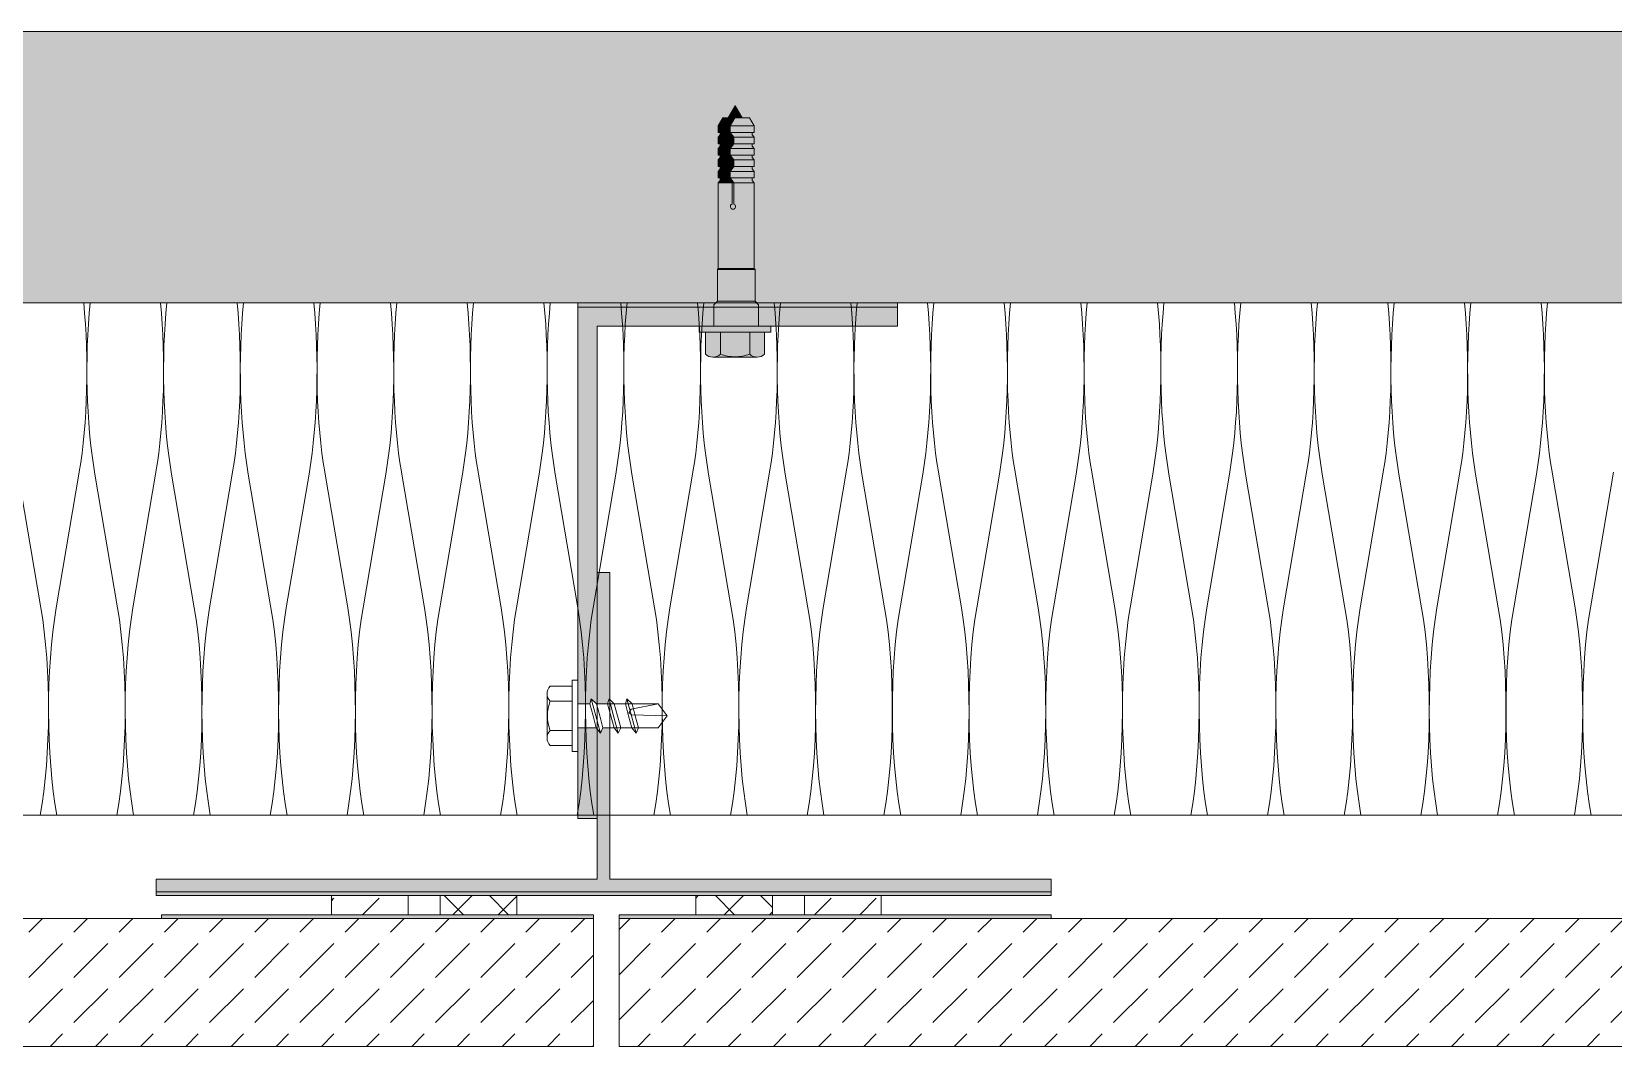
# Model space of a CAD drawing. Extents: x -106882 to -43002, y 22119 to 47619.
# Drawn here: x -65544 to -63070, y 42177 to 43765 of the extents above; entities that cross this region are included whole.
import ezdxf

# ---------------------------------------------------------------- set-up
doc = ezdxf.new("R2010")
doc.units = 0
doc.header["$MEASUREMENT"] = 0
for name, color, linetype, lineweight, true_color in [('2D - Ogólne_Pen_No__2', 7, 'Continuous', 15, 0x7f7f7f), ('2D Drafting - General_Pen_No__141', 7, 'Continuous', 0, 0xe8e8e8), ('2D Drafting - General_Pen_No__2', 7, 'Continuous', 15, 0x7f7f7f), ('2D Drafting - General_Pen_No__5', 7, 'Continuous', 25, 0x40a5ff), ('2D Drafting - General_Pen_No__61', 7, 'Continuous', 20, 0x6a6a6a), ('2D Drafting - General_Pen_No__81', 7, 'Continuous', 20, 0x6a6a6a)]:
    doc.layers.add(name, color=color, linetype=linetype, lineweight=lineweight, true_color=true_color)
doc.layers.add('2D Drafting - General_Pen_No__101', color=8, linetype='Continuous', lineweight=13)
doc.layers.add('2D Drafting - General_Pen_No__121', color=255, linetype='Continuous', lineweight=0)
pattern_1 = [(45, (0, 0), (-70.71068, 70.71068), [75, -25]), (45, (7e-15, 70.71), (-70.71068, 70.71068), [75, -25])]
pattern_2 = [(45, (0, 0), (-35.35534, 35.35534), []), (135, (0, 0), (35.35534, 35.35534), [])]

# ---------------------------------------------------------------- blocks, each defined once
blk = doc.blocks.new('*X6')
at = {"layer": '2D Drafting - General_Pen_No__61', "linetype": 'Continuous'}
for p, q in [((-65565.8, 43075.7), (-65529.8, 42863.4)), ((-65469.8, 43075.7), (-65505.8, 42863.4)), ((-65445.8, 43075.7), (-65409.8, 42863.4)), ((-65349.8, 43075.7), (-65385.8, 42863.4)), ((-65325.8, 43075.7), (-65289.8, 42863.4)), ((-65229.8, 43075.7), (-65265.8, 42863.4)), ((-65205.8, 43075.7), (-65169.8, 42863.4)), ((-65109.8, 43075.7), (-65145.8, 42863.4)), ((-65085.8, 43075.7), (-65049.8, 42863.4)), ((-64989.8, 43075.7), (-65025.8, 42863.4)), ((-64965.8, 43075.7), (-64929.8, 42863.4)), ((-64869.8, 43075.7), (-64905.8, 42863.4)), ((-64845.8, 43075.7), (-64809.8, 42863.4)), ((-64749.8, 43075.7), (-64785.8, 42863.4)), ((-64725.8, 43075.7), (-64689.8, 42863.4)), ((-64629.8, 43075.7), (-64665.8, 42863.4)), ((-64605.8, 43075.7), (-64569.8, 42863.4)), ((-64509.8, 43075.7), (-64545.8, 42863.4)), ((-64485.8, 43075.7), (-64449.8, 42863.4)), ((-64389.8, 43075.7), (-64425.8, 42863.4)), ((-64365.8, 43075.7), (-64329.8, 42863.4)), ((-64269.8, 43075.7), (-64305.8, 42863.4)), ((-64245.8, 43075.7), (-64209.8, 42863.4)), ((-64149.8, 43075.7), (-64185.8, 42863.4)), ((-64125.8, 43075.7), (-64089.8, 42863.4)), ((-64029.8, 43075.7), (-64065.8, 42863.4)), ((-64005.8, 43075.7), (-63969.8, 42863.4)), ((-63909.8, 43075.7), (-63945.8, 42863.4)), ((-63885.8, 43075.7), (-63849.8, 42863.4)), ((-63789.8, 43075.7), (-63825.8, 42863.4)), ((-63765.8, 43075.7), (-63729.8, 42863.4)), ((-63669.8, 43075.7), (-63705.8, 42863.4)), ((-63645.8, 43075.7), (-63609.8, 42863.4)), ((-63549.8, 43075.7), (-63585.8, 42863.4)), ((-63525.8, 43075.7), (-63489.8, 42863.4)), ((-63429.8, 43075.7), (-63465.8, 42863.4)), ((-63405.8, 43075.7), (-63369.8, 42863.4)), ((-63309.8, 43075.7), (-63345.8, 42863.4)), ((-63285.8, 43075.7), (-63249.8, 42863.4)), ((-63189.8, 43075.7), (-63225.8, 42863.4)), ((-63165.8, 43075.7), (-63129.8, 42863.4)), ((-63069.8, 43075.7), (-63105.8, 42863.4))]:
    blk.add_line(p, q, dxfattribs=at)
for centre, start_param, end_param in [((-65517.8, 43235), 4.068888, 5.121655), ((-65397.8, 43235), 1.16153, 2.214297), ((-65397.8, 43235), 4.068888, 5.121655), ((-65277.8, 43235), 1.16153, 2.214297), ((-65277.8, 43235), 4.068888, 5.121655), ((-65157.8, 43235), 1.16153, 2.214297), ((-65157.8, 43235), 4.068888, 5.121655), ((-65037.8, 43235), 1.16153, 2.214297), ((-65037.8, 43235), 4.068888, 5.121655), ((-64917.8, 43235), 1.16153, 2.214297), ((-64917.8, 43235), 4.068888, 5.121655), ((-64797.8, 43235), 1.16153, 2.214297), ((-64797.8, 43235), 4.068888, 5.121655), ((-64677.8, 43235), 1.16153, 2.214297), ((-64677.8, 43235), 4.068888, 5.121655), ((-64557.8, 43235), 1.16153, 2.214297), ((-64557.8, 43235), 4.068888, 5.121655), ((-64437.8, 43235), 1.16153, 2.214297), ((-64437.8, 43235), 4.068888, 5.121655), ((-64317.8, 43235), 1.16153, 2.214297), ((-64317.8, 43235), 4.068888, 5.121655), ((-64197.8, 43235), 1.16153, 2.214297), ((-64197.8, 43235), 4.068888, 5.121655), ((-64077.8, 43235), 1.16153, 2.214297), ((-64077.8, 43235), 4.068888, 5.121655), ((-63957.8, 43235), 1.16153, 2.214297), ((-63957.8, 43235), 4.068888, 5.121655), ((-63837.8, 43235), 1.16153, 2.214297), ((-63837.8, 43235), 4.068888, 5.121655), ((-63717.8, 43235), 1.16153, 2.214297), ((-63717.8, 43235), 4.068888, 5.121655), ((-63597.8, 43235), 1.16153, 2.214297), ((-63597.8, 43235), 4.068888, 5.121655), ((-63477.8, 43235), 1.16153, 2.214297), ((-63477.8, 43235), 4.068888, 5.121655), ((-63357.8, 43235), 1.16153, 2.214297), ((-63357.8, 43235), 4.068888, 5.121655), ((-63237.8, 43235), 1.16153, 2.214297), ((-63237.8, 43235), 4.068888, 5.121655), ((-63117.8, 43235), 1.16153, 2.214297), ((-65577.8, 42704.2), 4.039533, 5.35589), ((-65457.8, 42704.2), 0.927295, 2.243652), ((-65457.8, 42704.2), 4.039533, 5.35589), ((-65337.8, 42704.2), 0.927295, 2.243652), ((-65337.8, 42704.2), 4.039533, 5.35589), ((-65217.8, 42704.2), 0.927295, 2.243652), ((-65217.8, 42704.2), 4.039533, 5.35589), ((-65097.8, 42704.2), 0.927295, 2.243652), ((-65097.8, 42704.2), 4.039533, 5.35589), ((-64977.8, 42704.2), 0.927295, 2.243652), ((-64977.8, 42704.2), 4.039533, 5.35589), ((-64857.8, 42704.2), 0.927295, 2.243652), ((-64857.8, 42704.2), 4.039533, 5.35589), ((-64737.8, 42704.2), 0.927295, 2.243652), ((-64737.8, 42704.2), 4.039533, 5.35589), ((-64617.8, 42704.2), 0.927295, 2.243652), ((-64617.8, 42704.2), 4.039533, 5.35589), ((-64497.8, 42704.2), 0.927295, 2.243652), ((-64497.8, 42704.2), 4.039533, 5.35589), ((-64377.8, 42704.2), 0.927295, 2.243652), ((-64377.8, 42704.2), 4.039533, 5.35589), ((-64257.8, 42704.2), 0.927295, 2.243652), ((-64257.8, 42704.2), 4.039533, 5.35589), ((-64137.8, 42704.2), 0.927295, 2.243652), ((-64137.8, 42704.2), 4.039533, 5.35589), ((-64017.8, 42704.2), 0.927295, 2.243652), ((-64017.8, 42704.2), 4.039533, 5.35589), ((-63897.8, 42704.2), 0.927295, 2.243652), ((-63897.8, 42704.2), 4.039533, 5.35589), ((-63777.8, 42704.2), 0.927295, 2.243652), ((-63777.8, 42704.2), 4.039533, 5.35589), ((-63657.8, 42704.2), 0.927295, 2.243652), ((-63657.8, 42704.2), 4.039533, 5.35589), ((-63537.8, 42704.2), 0.927295, 2.243652), ((-63537.8, 42704.2), 4.039533, 5.35589), ((-63417.8, 42704.2), 0.927295, 2.243652), ((-63417.8, 42704.2), 4.039533, 5.35589), ((-63297.8, 42704.2), 0.927295, 2.243652), ((-63297.8, 42704.2), 4.039533, 5.35589), ((-63177.8, 42704.2), 0.927295, 2.243652), ((-63177.8, 42704.2), 4.039533, 5.35589), ((-63057.8, 42704.2), 0.927295, 2.243652)]:
    blk.add_ellipse(centre, major_axis=(0, 265.4), ratio=0.226067, start_param=start_param, end_param=end_param, dxfattribs=at)
blk = doc.blocks.new('Fill_3')
at = {"layer": '2D Drafting - General_Pen_No__2', "linetype": 'Continuous'}
for p, q in [((-55487, 43340.6), (-72519, 43340.6)), ((-72519, 42538.8), (-55487, 42538.8))]:
    blk.add_line(p, q, dxfattribs=at)
at = {"layer": '2D Drafting - General_Pen_No__61', "linetype": 'Continuous'}
blk.add_blockref('*X6', (0, 0), dxfattribs=at)

msp = doc.modelspace()

# ---------------------------------------------------------------- hatches: boundary and pattern name
at = {"layer": '2D Drafting - General_Pen_No__101', "linetype": 'Continuous'}
for points in [[(-65349.54, 42418.76), (-65349.54, 42412.97), (-63949.54, 42412.97), (-63949.54, 42418.76)], [(-65341.23, 42377.18), (-64665.38, 42377.18), (-64665.38, 42382.97), (-65341.23, 42382.97)], [(-64625.38, 42377.18), (-63949.54, 42377.18), (-63949.54, 42382.97), (-64625.38, 42382.97)]]:
    msp.add_hatch(color=256, dxfattribs=at).paths.add_polyline_path(points, flags=0)
at = {"layer": '2D Drafting - General_Pen_No__121', "linetype": 'Continuous'}
for points in [[(-64443.78, 43648.36), (-64432.97, 43629.63), (-64454.59, 43629.63)], [(-64447.15, 43629.63), (-64454.3, 43617.25), (-64470.21, 43617.25), (-64463.06, 43629.63)], [(-64444.2, 43629.63), (-64451.34, 43617.25), (-64454.3, 43617.25), (-64447.15, 43629.63)], [(-64421.01, 43629.63), (-64413.86, 43617.25), (-64451.34, 43617.25), (-64444.2, 43629.63)], [(-64454.3, 43606.89), (-64470.21, 43606.89), (-64470.21, 43617.25), (-64454.3, 43617.25)], [(-64467.25, 43606.89), (-64454.3, 43606.89), (-64448.56, 43599.45), (-64470.21, 43599.45), (-64467.25, 43603.2)], [(-64470.21, 43599.45), (-64448.56, 43599.45), (-64448.56, 43589.1), (-64470.21, 43589.1)], [(-64454.3, 43606.89), (-64454.3, 43617.25), (-64451.34, 43617.25), (-64451.34, 43606.89)], [(-64448.56, 43599.45), (-64454.3, 43606.89), (-64451.34, 43606.89), (-64445.6, 43599.45)], [(-64413.86, 43606.89), (-64451.34, 43606.89), (-64451.34, 43617.25), (-64413.86, 43617.25)], [(-64416.82, 43606.89), (-64416.82, 43603.2), (-64413.86, 43599.45), (-64445.6, 43599.45), (-64451.34, 43606.89)], [(-64448.56, 43589.1), (-64448.56, 43599.45), (-64445.6, 43599.45), (-64445.6, 43589.1)], [(-64413.86, 43599.45), (-64413.86, 43589.1), (-64445.6, 43589.1), (-64445.6, 43599.45)], [(-64467.25, 43589.1), (-64448.56, 43589.1), (-64454.3, 43581.66), (-64470.21, 43581.66), (-64467.25, 43585.4)], [(-64470.21, 43581.66), (-64454.3, 43581.66), (-64454.3, 43571.3), (-64470.21, 43571.3)], [(-64445.6, 43589.1), (-64451.34, 43581.66), (-64454.3, 43581.66), (-64448.56, 43589.1)], [(-64451.34, 43581.66), (-64451.34, 43571.3), (-64454.3, 43571.3), (-64454.3, 43581.66)], [(-64416.82, 43589.1), (-64416.82, 43585.4), (-64413.86, 43581.66), (-64451.34, 43581.66), (-64445.6, 43589.1)], [(-64413.86, 43581.66), (-64413.86, 43571.3), (-64451.34, 43571.3), (-64451.34, 43581.66)], [(-64448.56, 43563.86), (-64470.21, 43563.86), (-64467.25, 43567.6), (-64467.25, 43571.3), (-64454.3, 43571.3)], [(-64470.21, 43563.86), (-64448.56, 43563.86), (-64448.56, 43553.5), (-64470.21, 43553.5)], [(-64467.25, 43553.5), (-64448.56, 43553.5), (-64454.3, 43546.06), (-64470.21, 43546.06), (-64467.25, 43549.81)], [(-64451.34, 43571.3), (-64445.6, 43563.86), (-64448.56, 43563.86), (-64454.3, 43571.3)], [(-64445.6, 43553.5), (-64451.34, 43546.06), (-64454.3, 43546.06), (-64448.56, 43553.5)], [(-64416.82, 43571.3), (-64416.82, 43567.6), (-64413.86, 43563.86), (-64445.6, 43563.86), (-64451.34, 43571.3)], [(-64416.82, 43553.5), (-64416.82, 43549.81), (-64413.86, 43546.06), (-64451.34, 43546.06), (-64445.6, 43553.5)], [(-64448.56, 43553.5), (-64448.56, 43563.86), (-64445.6, 43563.86), (-64445.6, 43553.5)], [(-64413.86, 43553.5), (-64445.6, 43553.5), (-64445.6, 43563.86), (-64413.86, 43563.86)], [(-64470.21, 43546.06), (-64454.3, 43546.06), (-64454.3, 43535.71), (-64470.21, 43535.71)], [(-64467.25, 43535.71), (-64454.3, 43535.71), (-64448.56, 43528.27), (-64470.21, 43528.27), (-64467.25, 43532.01)], [(-64413.86, 43393.85), (-64470.21, 43393.85), (-64470.21, 43528.27), (-64448.56, 43528.27), (-64448.56, 43494.96, 5.4750432), (-64445.6, 43494.96), (-64445.6, 43528.27), (-64413.86, 43528.27)], [(-64454.3, 43535.71), (-64454.3, 43546.06), (-64451.34, 43546.06), (-64451.34, 43535.71)], [(-64448.56, 43528.27), (-64454.3, 43535.71), (-64451.34, 43535.71), (-64445.6, 43528.27)], [(-64413.86, 43535.71), (-64451.34, 43535.71), (-64451.34, 43546.06), (-64413.86, 43546.06)], [(-64416.82, 43535.71), (-64416.82, 43532.01), (-64413.86, 43528.27), (-64445.6, 43528.27), (-64451.34, 43535.71)], [(-64445.6, 43528.27), (-64445.6, 43494.96, -5.4750432), (-64448.56, 43494.96), (-64448.56, 43528.27)], [(-64412.61, 43392.6), (-64471.46, 43392.6), (-64470.21, 43393.85), (-64413.86, 43393.85)], [(-64412.61, 43342.86), (-64471.46, 43342.86), (-64471.46, 43392.6), (-64412.61, 43392.6)], [(-64407.3, 43337.27), (-64476.87, 43337.27), (-64476.87, 43337.45), (-64471.46, 43342.86), (-64412.71, 43342.86), (-64407.3, 43337.45)], [(-64407.3, 43333.76), (-64440, 43333.76), (-64476.87, 43333.76), (-64476.87, 43337.27), (-64407.3, 43337.27)], [(-64407.2, 43303.76), (-64443.88, 43303.76), (-64476.87, 43303.76), (-64476.87, 43333.76), (-64440.95, 43333.76), (-64407.2, 43333.76)], [(-64407.2, 43333.76), (-64407.2, 43303.76), (-64443.88, 43303.76), (-64476.87, 43303.76), (-64476.87, 43333.76), (-64440, 43333.76)], [(-64443.88, 43303.76), (-64387.96, 43303.76), (-64387.96, 43294.44), (-64443.88, 43294.44), (-64499.8, 43294.44), (-64499.8, 43303.76)], [(-64466.79, 43294.44), (-64466.79, 43260.27, -0.4195601), (-64490.09, 43260.27), (-64490.09, 43294.44)], [(-64420.97, 43294.44), (-64420.97, 43260.27, -0.092424), (-64443.88, 43255.99, -0.092424), (-64466.79, 43260.27), (-64466.79, 43294.44), (-64443.88, 43294.44)], [(-64397.67, 43294.44), (-64397.67, 43260.27, -0.4195601), (-64420.97, 43260.27), (-64420.97, 43294.44)], [(-64443.88, 43255.99, 0.092424), (-64420.97, 43260.27, 0.201281), (-64409.32, 43255.38), (-64478.44, 43255.38, 0.201281), (-64466.79, 43260.27, 0.092424)]]:
    msp.add_hatch(color=256, dxfattribs=at).paths.add_polyline_path(points, flags=0)
at = {"layer": '2D Drafting - General_Pen_No__141', "linetype": 'Continuous'}
for points in [[(-64659.54, 42712.88), (-64659.54, 43303.76), (-64499.8, 43303.76), (-64476.87, 43303.76), (-64476.87, 43333.76), (-64689.54, 43333.76), (-64689.54, 42750.16), (-64689.54, 42712.88), (-64671, 42712.88), (-64668.81, 42721.08), (-64660.61, 42712.88)], [(-64189.54, 43333.76), (-64407.2, 43333.76), (-64407.2, 43303.76), (-64189.54, 43303.76)], [(-64659.54, 42918.76), (-64659.54, 42712.88), (-64643.16, 42712.88), (-64640.96, 42721.08), (-64639.54, 42719.65), (-64639.54, 42918.76)], [(-64659.54, 42438.76), (-65349.54, 42438.76), (-65349.54, 42418.76), (-63949.54, 42418.76), (-63949.54, 42438.76), (-64639.54, 42438.76), (-64639.54, 42675.6), (-64650.62, 42675.6), (-64654.42, 42667.4), (-64659.54, 42673.76)], [(-64689.54, 42533.76), (-64659.54, 42533.76), (-64659.54, 42673.76), (-64661.01, 42675.6), (-64689.54, 42675.6), (-64689.54, 42638.32)]]:
    msp.add_hatch(color=256, dxfattribs=at).paths.add_polyline_path(points, flags=0)
at = {"layer": '2D Drafting - General_Pen_No__2', "linetype": 'Continuous'}
h = msp.add_hatch(dxfattribs=at)
h.set_pattern_fill('Grid_5x5_Diagonal', color=256, style=0, pattern_type=2)
h.set_pattern_definition(pattern_2)
h.paths.add_polyline_path([(-64905.38, 42412.97), (-64905.38, 42382.97), (-64785.38, 42382.97), (-64785.38, 42412.97)], flags=0)
h = msp.add_hatch(dxfattribs=at)
h.set_pattern_fill('Grid_5x5_Diagonal', color=256, style=0, pattern_type=2)
h.set_pattern_definition(pattern_2)
h.paths.add_polyline_path([(-64385.38, 42412.97), (-64385.38, 42382.97), (-64505.38, 42382.97), (-64505.38, 42412.97)], flags=0)
at = {"layer": '2D Drafting - General_Pen_No__5', "linetype": 'Continuous'}
h = msp.add_hatch(dxfattribs=at)
h.set_pattern_fill('Beton', color=256, style=0, pattern_type=2)
h.set_pattern_definition(pattern_1)
h.paths.add_polyline_path([(-65075.38, 42412.97), (-65075.38, 42382.97), (-64955.38, 42382.97), (-64955.38, 42412.97)], flags=0)
h = msp.add_hatch(dxfattribs=at)
h.set_pattern_fill('Beton', color=256, style=0, pattern_type=2)
h.set_pattern_definition(pattern_1)
h.paths.add_polyline_path([(-64215.38, 42412.97), (-64215.38, 42382.97), (-64335.38, 42382.97), (-64335.38, 42412.97)], flags=0)
at = {"layer": '2D Drafting - General_Pen_No__81', "linetype": 'Continuous'}
h = msp.add_hatch(dxfattribs=at)
h.set_pattern_fill('Solid___Dashed', color=256, style=0, pattern_type=2)
h.set_pattern_definition([(45, (0, 0), (-70.71068, 70.71068), []), (45, (-35.36, 35.36), (-70.71068, 70.71068), [75, -25])])
h.paths.add_polyline_path([(-72518.98, 43340.6), (-72518.98, 43764.66), (-55487.01, 43764.66), (-55487.01, 43340.6), (-67629.31, 43340.6), (-67733.45, 43340.6), (-68283.74, 43340.6), (-68381.09, 43340.6)], flags=0)
msp.add_hatch(color=256, dxfattribs=at).paths.add_polyline_path([(-64189.54, 43333.76), (-64189.54, 43340.6), (-64689.54, 43340.6), (-64689.54, 43333.76)], flags=0)
h = msp.add_hatch(dxfattribs=at)
h.set_pattern_fill('Beton', color=256, style=0, pattern_type=2)
h.set_pattern_definition(pattern_1)
h.paths.add_polyline_path([(-70635.38, 42177.18), (-70635.38, 42377.18), (-64665.38, 42377.18), (-64665.38, 42177.18)], flags=0)
h = msp.add_hatch(dxfattribs=at)
h.set_pattern_fill('Beton', color=256, style=0, pattern_type=2)
h.set_pattern_definition(pattern_1)
h.paths.add_polyline_path([(-64625.38, 42177.18), (-64625.38, 42377.18), (-58655.38, 42377.18), (-58655.38, 42177.18)], flags=0)

# ---------------------------------------------------------------- linework, layer by layer
at = {"layer": '2D - Ogólne_Pen_No__2', "linetype": 'Continuous'}
for p, q in [((-64454.59, 43629.63), (-64443.78, 43648.36)), ((-64432.97, 43629.63), (-64443.78, 43648.36)), ((-64463.06, 43629.63), (-64470.21, 43617.25)), ((-64463.06, 43629.63), (-64421.01, 43629.63)), ((-64447.15, 43629.63), (-64454.3, 43617.25)), ((-64444.2, 43629.63), (-64451.34, 43617.25)), ((-64421.01, 43629.63), (-64413.86, 43617.25)), ((-64470.21, 43617.25), (-64413.86, 43617.25)), ((-64470.21, 43617.25), (-64470.21, 43606.89)), ((-64470.21, 43606.89), (-64413.86, 43606.89)), ((-64467.25, 43603.2), (-64470.21, 43599.45)), ((-64470.21, 43599.45), (-64413.86, 43599.45)), ((-64470.21, 43599.45), (-64470.21, 43589.1)), ((-64467.25, 43606.89), (-64467.25, 43603.2)), ((-64454.3, 43617.25), (-64454.3, 43606.89)), ((-64454.3, 43606.89), (-64448.56, 43599.45)), ((-64451.34, 43617.25), (-64451.34, 43606.89)), ((-64451.34, 43606.89), (-64445.6, 43599.45)), ((-64448.56, 43599.45), (-64448.56, 43589.1)), ((-64445.6, 43599.45), (-64445.6, 43589.1)), ((-64416.82, 43606.89), (-64416.82, 43603.2)), ((-64416.82, 43603.2), (-64413.86, 43599.45)), ((-64413.86, 43617.25), (-64413.86, 43606.89)), ((-64413.86, 43599.45), (-64413.86, 43589.1)), ((-64470.21, 43589.1), (-64413.86, 43589.1)), ((-64470.21, 43589.1), (-64467.25, 43589.1)), ((-64467.25, 43585.4), (-64470.21, 43581.66)), ((-64470.21, 43581.66), (-64413.86, 43581.66)), ((-64470.21, 43581.66), (-64470.21, 43571.3)), ((-64467.25, 43589.1), (-64467.25, 43585.4)), ((-64448.56, 43589.1), (-64454.3, 43581.66)), ((-64454.3, 43581.66), (-64454.3, 43571.3)), ((-64445.6, 43589.1), (-64451.34, 43581.66)), ((-64451.34, 43581.66), (-64451.34, 43571.3)), ((-64413.86, 43589.1), (-64416.82, 43589.1)), ((-64416.82, 43589.1), (-64416.82, 43585.4)), ((-64416.82, 43585.4), (-64413.86, 43581.66)), ((-64413.86, 43581.66), (-64413.86, 43571.3)), ((-64470.21, 43571.3), (-64413.86, 43571.3)), ((-64470.21, 43571.3), (-64467.25, 43571.3)), ((-64467.25, 43567.6), (-64470.21, 43563.86)), ((-64470.21, 43563.86), (-64413.86, 43563.86)), ((-64470.21, 43563.86), (-64470.21, 43553.5)), ((-64470.21, 43553.5), (-64413.86, 43553.5)), ((-64470.21, 43553.5), (-64467.25, 43553.5)), ((-64467.25, 43549.81), (-64470.21, 43546.06)), ((-64467.25, 43571.3), (-64467.25, 43567.6)), ((-64467.25, 43553.5), (-64467.25, 43549.81)), ((-64454.3, 43571.3), (-64448.56, 43563.86)), ((-64448.56, 43553.5), (-64454.3, 43546.06)), ((-64451.34, 43571.3), (-64445.6, 43563.86)), ((-64445.6, 43553.5), (-64451.34, 43546.06)), ((-64448.56, 43563.86), (-64448.56, 43553.5)), ((-64445.6, 43563.86), (-64445.6, 43553.5)), ((-64413.86, 43571.3), (-64416.82, 43571.3)), ((-64416.82, 43571.3), (-64416.82, 43567.6)), ((-64416.82, 43567.6), (-64413.86, 43563.86)), ((-64413.86, 43553.5), (-64416.82, 43553.5)), ((-64416.82, 43553.5), (-64416.82, 43549.81)), ((-64416.82, 43549.81), (-64413.86, 43546.06)), ((-64413.86, 43563.86), (-64413.86, 43553.5)), ((-64470.21, 43546.06), (-64413.86, 43546.06)), ((-64470.21, 43546.06), (-64470.21, 43535.71)), ((-64470.21, 43535.71), (-64413.86, 43535.71)), ((-64470.21, 43535.71), (-64467.25, 43535.71)), ((-64467.25, 43532.01), (-64470.21, 43528.27)), ((-64470.21, 43528.27), (-64413.86, 43528.27)), ((-64470.21, 43528.27), (-64470.21, 43393.85)), ((-64467.25, 43535.71), (-64467.25, 43532.01)), ((-64454.3, 43546.06), (-64454.3, 43535.71)), ((-64454.3, 43535.71), (-64448.56, 43528.27)), ((-64451.34, 43546.06), (-64451.34, 43535.71)), ((-64451.34, 43535.71), (-64445.6, 43528.27)), ((-64448.56, 43528.27), (-64448.56, 43494.96)), ((-64445.6, 43528.27), (-64445.6, 43494.96)), ((-64416.82, 43535.71), (-64416.82, 43532.01)), ((-64413.86, 43535.71), (-64416.82, 43535.71)), ((-64416.82, 43532.01), (-64413.86, 43528.27)), ((-64413.86, 43546.06), (-64413.86, 43535.71)), ((-64413.86, 43528.27), (-64413.86, 43393.85)), ((-64470.21, 43393.85), (-64471.46, 43392.6)), ((-64471.46, 43392.6), (-64412.61, 43392.6)), ((-64471.46, 43392.6), (-64471.46, 43342.86)), ((-64413.86, 43393.85), (-64470.21, 43393.85)), ((-64413.86, 43393.85), (-64412.61, 43392.6)), ((-64412.61, 43392.6), (-64412.61, 43342.86)), ((-64471.46, 43342.86), (-64476.87, 43337.45)), ((-64476.87, 43337.45), (-64476.87, 43333.76)), ((-64476.87, 43333.76), (-64440, 43333.76)), ((-64471.46, 43342.86), (-64412.61, 43342.86)), ((-64407.3, 43333.76), (-64441.05, 43333.76)), ((-64407.2, 43333.76), (-64440.95, 43333.76)), ((-64412.71, 43342.86), (-64407.3, 43337.45)), ((-64412.61, 43342.86), (-64407.2, 43337.45)), ((-64407.3, 43337.45), (-64407.3, 43333.76)), ((-64407.2, 43337.45), (-64407.2, 43333.76)), ((-64407.3, 43303.76), (-64441.05, 43303.76)), ((-64407.3, 43307.45), (-64407.3, 43303.76))]:
    msp.add_line(p, q, dxfattribs=at)
msp.add_arc((-64447.08, 43491.04), 4.18, 110.70161, 69.29839, dxfattribs=at)
at = {"layer": '2D Drafting - General_Pen_No__2', "linetype": 'Continuous'}
for p, q in [((-64689.54, 43333.76), (-64689.54, 42533.76)), ((-64689.54, 43333.76), (-64189.54, 43333.76)), ((-64476.87, 43303.76), (-64476.87, 43333.76)), ((-64407.2, 43303.76), (-64407.2, 43333.76)), ((-64189.54, 43333.76), (-64189.54, 43303.76)), ((-64659.54, 42533.76), (-64659.54, 43303.76)), ((-64189.54, 43303.76), (-64659.54, 43303.76)), ((-64499.8, 43303.76), (-64443.88, 43303.76)), ((-64499.8, 43294.44), (-64499.8, 43303.76)), ((-64387.96, 43303.76), (-64443.88, 43303.76)), ((-64387.96, 43294.44), (-64387.96, 43303.76)), ((-64443.88, 43294.44), (-64499.8, 43294.44)), ((-64490.09, 43260.27), (-64490.09, 43294.44)), ((-64466.79, 43260.27), (-64466.79, 43294.44)), ((-64443.88, 43294.44), (-64387.96, 43294.44)), ((-64420.97, 43260.27), (-64420.97, 43294.44)), ((-64397.67, 43260.27), (-64397.67, 43294.44)), ((-64409.32, 43255.38), (-64478.44, 43255.38)), ((-64659.54, 42438.76), (-64659.54, 42918.76)), ((-64639.54, 42918.76), (-64659.54, 42918.76)), ((-64639.54, 42438.76), (-64639.54, 42918.76)), ((-64733.03, 42740.45), (-64698.86, 42740.45)), ((-64698.86, 42750.16), (-64689.54, 42750.16)), ((-64698.86, 42694.24), (-64698.86, 42750.16)), ((-64689.54, 42750.16), (-64689.54, 42694.24)), ((-64737.92, 42728.8), (-64737.92, 42659.68)), ((-64733.03, 42717.15), (-64698.86, 42717.15)), ((-64689.54, 42712.88), (-64671, 42712.88)), ((-64671, 42712.88), (-64668.81, 42721.08)), ((-64671, 42712.88), (-64666.01, 42694.24)), ((-64668.81, 42721.08), (-64661.61, 42694.24)), ((-64668.81, 42721.08), (-64660.61, 42712.88)), ((-64660.61, 42712.88), (-64643.16, 42712.88)), ((-64660.61, 42712.88), (-64655.61, 42694.24)), ((-64643.16, 42712.88), (-64640.96, 42721.08)), ((-64643.16, 42712.88), (-64640.96, 42721.08)), ((-64604.92, 42712.88), (-64643.16, 42712.88)), ((-64643.16, 42712.88), (-64638.17, 42694.24)), ((-64643.16, 42712.88), (-64638.17, 42694.24)), ((-64640.96, 42721.08), (-64633.77, 42694.24)), ((-64640.96, 42721.08), (-64632.76, 42712.88)), ((-64640.96, 42721.08), (-64633.77, 42694.24)), ((-64640.96, 42721.08), (-64632.76, 42712.88)), ((-64632.76, 42712.88), (-64564.26, 42712.88)), ((-64632.76, 42712.88), (-64615.32, 42712.88)), ((-64632.76, 42712.88), (-64627.77, 42694.24)), ((-64632.76, 42712.88), (-64627.77, 42694.24)), ((-64615.32, 42712.88), (-64613.12, 42721.08)), ((-64615.32, 42712.88), (-64610.33, 42694.24)), ((-64613.12, 42721.08), (-64605.93, 42694.24)), ((-64613.12, 42721.08), (-64604.92, 42712.88)), ((-64564.26, 42712.88), (-64606.31, 42704.87)), ((-64604.92, 42712.88), (-64599.93, 42694.24)), ((-64564.26, 42712.88), (-64550.28, 42694.24)), ((-64698.86, 42694.24), (-64698.86, 42638.32)), ((-64689.54, 42638.32), (-64689.54, 42694.24)), ((-64661.01, 42675.6), (-64666.01, 42694.24)), ((-64654.42, 42667.4), (-64661.61, 42694.24)), ((-64650.62, 42675.6), (-64655.61, 42694.24)), ((-64633.17, 42675.6), (-64638.17, 42694.24)), ((-64633.17, 42675.6), (-64638.17, 42694.24)), ((-64626.58, 42667.4), (-64633.77, 42694.24)), ((-64626.58, 42667.4), (-64633.77, 42694.24)), ((-64622.77, 42675.6), (-64627.77, 42694.24)), ((-64622.77, 42675.6), (-64627.77, 42694.24)), ((-64605.33, 42675.6), (-64610.33, 42694.24)), ((-64606.31, 42704.87), (-64610.08, 42698.67)), ((-64610.08, 42698.67), (-64605.23, 42695.97)), ((-64598.74, 42667.4), (-64605.93, 42694.24)), ((-64605.23, 42695.97), (-64550.28, 42694.24)), ((-64594.93, 42675.6), (-64599.93, 42694.24)), ((-64564.26, 42675.6), (-64550.28, 42694.24)), ((-64733.03, 42671.33), (-64698.86, 42671.33)), ((-64689.54, 42675.6), (-64661.01, 42675.6)), ((-64654.42, 42667.4), (-64661.01, 42675.6)), ((-64650.62, 42675.6), (-64654.42, 42667.4)), ((-64650.62, 42675.6), (-64633.17, 42675.6)), ((-64626.58, 42667.4), (-64633.17, 42675.6)), ((-64626.58, 42667.4), (-64633.17, 42675.6)), ((-64594.93, 42675.6), (-64633.17, 42675.6)), ((-64622.77, 42675.6), (-64626.58, 42667.4)), ((-64622.77, 42675.6), (-64626.58, 42667.4)), ((-64622.77, 42675.6), (-64564.26, 42675.6)), ((-64622.77, 42675.6), (-64605.33, 42675.6)), ((-64598.74, 42667.4), (-64605.33, 42675.6)), ((-64594.93, 42675.6), (-64598.74, 42667.4)), ((-64733.03, 42648.03), (-64698.86, 42648.03)), ((-64698.86, 42638.32), (-64689.54, 42638.32)), ((-64689.54, 42533.76), (-64659.54, 42533.76)), ((-65349.54, 42418.76), (-65349.54, 42438.76)), ((-65349.54, 42438.76), (-64659.54, 42438.76)), ((-64639.54, 42438.76), (-63949.54, 42438.76)), ((-63949.54, 42418.76), (-63949.54, 42438.76)), ((-65349.54, 42418.76), (-63949.54, 42418.76)), ((-64955.38, 42412.97), (-65075.38, 42412.97)), ((-65075.38, 42412.97), (-65075.38, 42382.97)), ((-64955.38, 42412.97), (-64955.38, 42382.97)), ((-64335.38, 42412.97), (-64215.38, 42412.97)), ((-64335.38, 42412.97), (-64335.38, 42382.97)), ((-64215.38, 42412.97), (-64215.38, 42382.97)), ((-65075.38, 42382.97), (-64955.38, 42382.97)), ((-64215.38, 42382.97), (-64335.38, 42382.97))]:
    msp.add_line(p, q, dxfattribs=at)
at = {"layer": '2D Drafting - General_Pen_No__2', "linetype": 'Continuous', "flags": 128}
for points in [[(-72518.98, 43340.6), (-72518.98, 43764.66), (-55487.01, 43764.66), (-55487.01, 43340.6), (-67629.31, 43340.6), (-67733.45, 43340.6), (-68283.74, 43340.6), (-68381.09, 43340.6)], [(-64189.54, 43333.76), (-64189.54, 43340.6), (-64689.54, 43340.6), (-64689.54, 43333.76)], [(-64659.54, 42712.88), (-64659.54, 43303.76), (-64499.8, 43303.76), (-64476.87, 43303.76), (-64476.87, 43333.76), (-64689.54, 43333.76), (-64689.54, 42750.16), (-64689.54, 42712.88), (-64671, 42712.88), (-64668.81, 42721.08), (-64660.61, 42712.88)], [(-64189.54, 43333.76), (-64407.2, 43333.76), (-64407.2, 43303.76), (-64189.54, 43303.76)], [(-64659.54, 42918.76), (-64659.54, 42712.88), (-64643.16, 42712.88), (-64640.96, 42721.08), (-64639.54, 42719.65), (-64639.54, 42918.76)], [(-64659.54, 42438.76), (-65349.54, 42438.76), (-65349.54, 42418.76), (-63949.54, 42418.76), (-63949.54, 42438.76), (-64639.54, 42438.76), (-64639.54, 42675.6), (-64650.62, 42675.6), (-64654.42, 42667.4), (-64659.54, 42673.76)], [(-64689.54, 42533.76), (-64659.54, 42533.76), (-64659.54, 42673.76), (-64661.01, 42675.6), (-64689.54, 42675.6), (-64689.54, 42638.32)], [(-65349.54, 42418.76), (-65349.54, 42412.97), (-63949.54, 42412.97), (-63949.54, 42418.76)], [(-65075.38, 42412.97), (-65075.38, 42382.97), (-64955.38, 42382.97), (-64955.38, 42412.97)], [(-64905.38, 42412.97), (-64905.38, 42382.97), (-64785.38, 42382.97), (-64785.38, 42412.97)], [(-64385.38, 42412.97), (-64385.38, 42382.97), (-64505.38, 42382.97), (-64505.38, 42412.97)], [(-64215.38, 42412.97), (-64215.38, 42382.97), (-64335.38, 42382.97), (-64335.38, 42412.97)], [(-70635.38, 42177.18), (-70635.38, 42377.18), (-64665.38, 42377.18), (-64665.38, 42177.18)], [(-65341.23, 42377.18), (-64665.38, 42377.18), (-64665.38, 42382.97), (-65341.23, 42382.97)], [(-64625.38, 42377.18), (-63949.54, 42377.18), (-63949.54, 42382.97), (-64625.38, 42382.97)], [(-64625.38, 42177.18), (-64625.38, 42377.18), (-58655.38, 42377.18), (-58655.38, 42177.18)]]:
    msp.add_lwpolyline(points, close=True, dxfattribs=at)
at = {"layer": '2D Drafting - General_Pen_No__2', "linetype": 'Continuous'}
for centre, radius, start, end in [((-64478.44, 43271.7), 16.33, 224.47805, 315.52195), ((-64443.88, 43319.57), 63.58, 248.87798, 270), ((-64443.88, 43319.57), 63.58, 270, 291.12202), ((-64409.32, 43271.7), 16.33, 224.47805, 315.52195), ((-64721.59, 42728.8), 16.33, 134.47805, 225.52195), ((-64673.72, 42694.24), 63.58, 158.87798, 180), ((-64673.72, 42694.24), 63.58, 180, 201.12202), ((-64721.59, 42659.68), 16.33, 134.47805, 225.52195)]:
    msp.add_arc(centre, radius, start, end, dxfattribs=at)

# ---------------------------------------------------------------- block references
at = {"layer": '2D Drafting - General_Pen_No__61', "linetype": 'Continuous'}
msp.add_blockref('Fill_3', (0, 0), dxfattribs=at)

doc.saveas('drawing.dxf')
